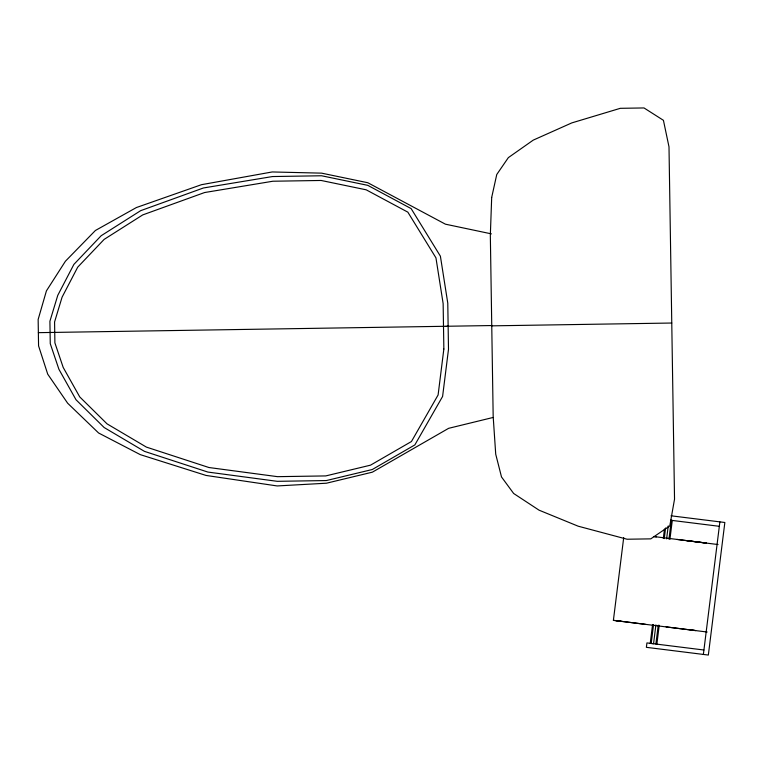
<?xml version="1.0" encoding="UTF-8"?>
<svg xmlns="http://www.w3.org/2000/svg" width="763" height="763" viewBox="0 0 763 763"><rect width="100%" height="100%" fill="white"/><g stroke="black" fill="none" stroke-linecap="round" stroke-linejoin="round"><path stroke-width="1.14" d="M707.158 632.022L613.395 620.338L623.705 537.591M652.584 624.477L650.238 643.323L651.211 643.447L653.557 643.734L655.903 624.887M663.305 538.468L664.478 529.045M651.211 643.447L653.557 624.592M664.268 538.592L665.594 527.986M666.614 538.878L668.226 525.917M655.894 644.029L658.24 625.174M668.96 539.174L671.306 520.318L672.279 520.442L669.924 539.298M656.867 644.153L659.213 625.298M703.372 654.435L719.881 521.882M703.915 650.009L646.929 642.913L646.375 647.329L708.341 655.055L724.85 522.493L671.03 515.798M493.146 417.456L448.634 428.32L372.363 472.173L326.459 483.208L277.169 485.945L206.029 475.435L140.278 454.634L98.599 432.993L67.659 403.226L47.726 374.166L38.57 345.868L38.15 319.449L46.419 290.884L65.427 261.213L95.413 230.483L136.396 207.546L201.461 184.694L272.238 171.952L321.585 173.144L367.823 182.738L445.43 224.179L491.401 233.869M446.097 326.221L448.139 326.23L448.501 349.273L442.597 396.455L414.853 444.915L372.258 469.522L326.354 480.556L277.255 481.319L207.889 472.068L144.455 451.362L104.169 427.538L76.014 399.755L58.923 369.302L50.263 343.674L49.91 321.252L57.759 295.367L73.887 264.399L101.155 235.738L140.669 210.664L203.425 187.975L272.467 176.549L321.566 175.767L367.795 185.352L411.143 208.604L440.394 256.168L447.776 303.149L448.139 326.192M446.097 326.268L38.36 332.658M447.662 326.24L492.44 325.534M491.754 325.849L671.764 323.026M670.477 520.223L719.328 526.308M654.282 536.589L718.05 544.544M686.586 540.624L706.471 543.094L677 539.422M613.395 620.338L614.72 620.5M690.248 629.914L695.57 630.572L666.099 626.9M616.046 620.672L617.401 620.834M653.452 536.503L656.418 536.866M614.844 620.519L621.378 621.34M619.079 621.053L645.517 624.344M491.687 197.445L490.332 235.233L493.175 416.464L495.721 454.185L501.501 476.951L513.642 493.47L539.05 510.17L578.144 526.184L627.072 539.231L650.782 538.859L669.8 525.888L674.53 499.193L668.998 146.849L663.428 120.316L644.01 107.945L620.3 108.317L571.811 122.9L533.242 140.125L508.358 157.617L496.751 174.517L491.687 197.445M443.847 349.025L438.105 394.957L411.438 441.529L370.522 465.163L325.763 475.921L277.532 476.665L208.928 467.519L146.382 447.099L107.02 423.837L79.743 396.913L63.186 367.413L54.898 342.873L54.574 321.957L62.08 297.169L77.712 267.164L104.13 239.401L142.729 214.908L204.608 192.534L272.887 181.232L321.128 180.469L366.192 189.815L407.843 212.152L435.95 257.865L443.141 303.598L443.856 349.025"/></g></svg>
